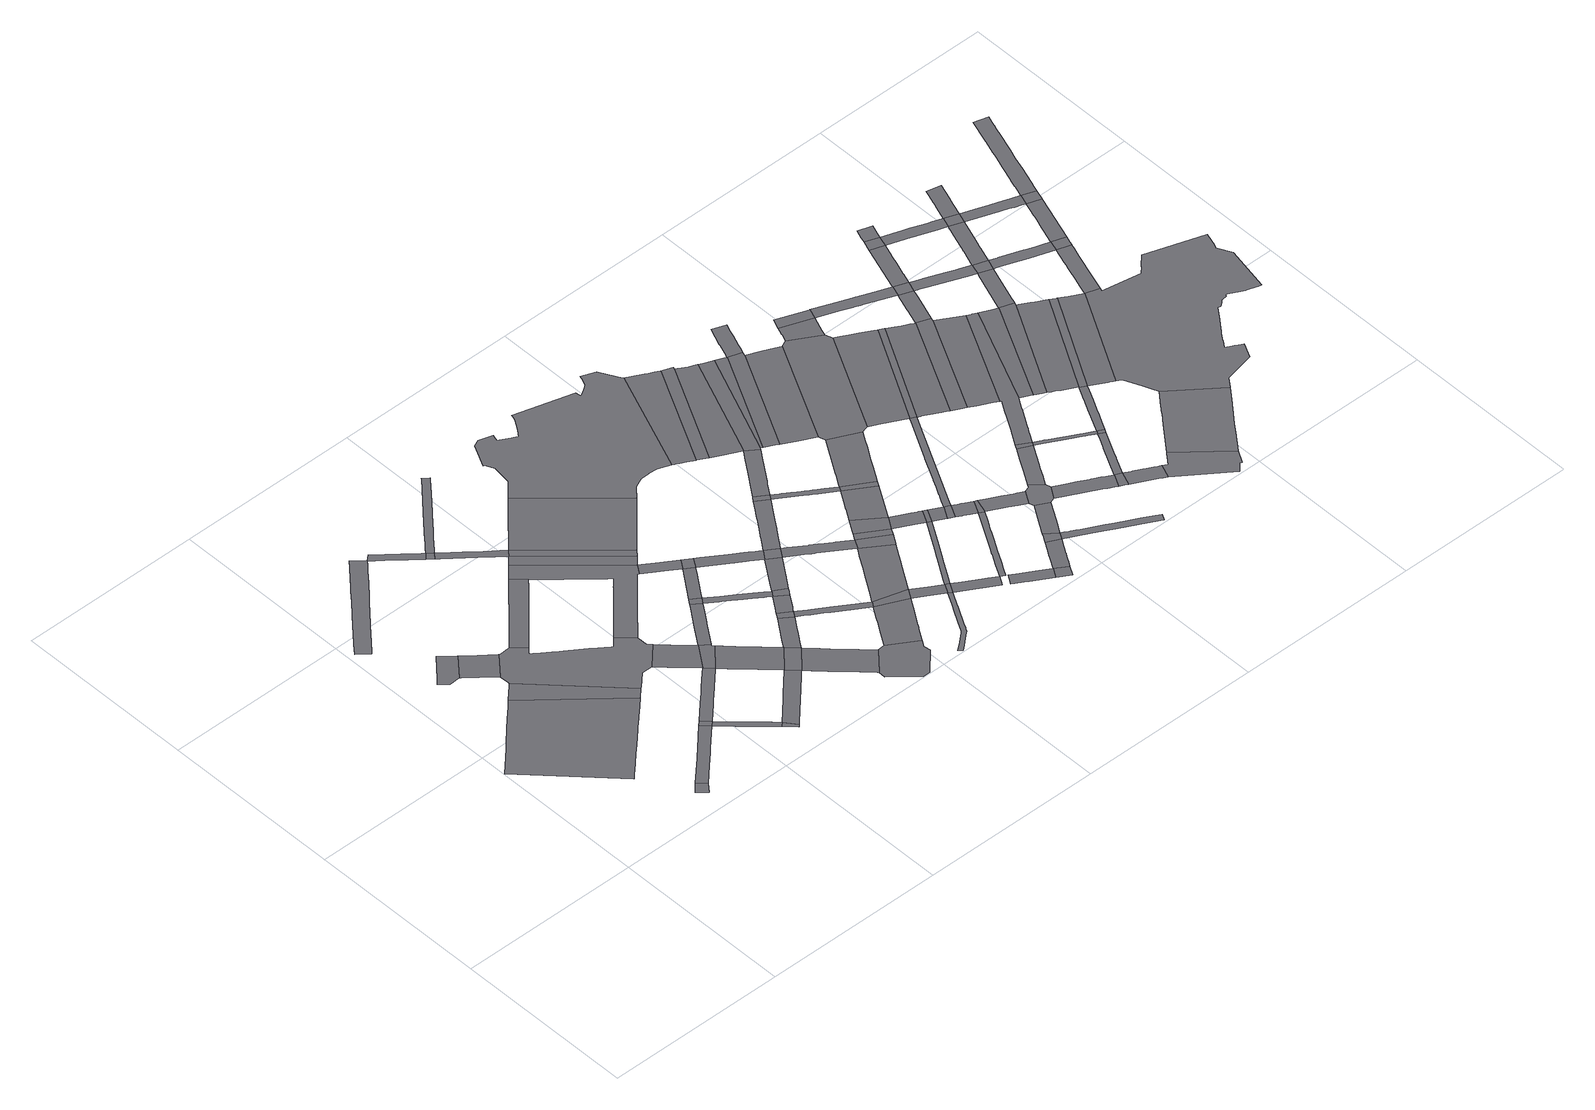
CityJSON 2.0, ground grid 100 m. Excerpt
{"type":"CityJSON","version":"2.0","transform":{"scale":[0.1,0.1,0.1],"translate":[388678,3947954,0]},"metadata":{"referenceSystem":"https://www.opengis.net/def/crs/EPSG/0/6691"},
"CityObjects":{
"road1":{"type":"Road","attributes":{"RoadStructureAttribute.sectionType":"1"},"geometry":[{"type":"MultiSurface","lod":"1","boundaries":[[[0,1,2,3,4,5,6,7,8,9,10,11,12,13,14,15,16,17,18,19,20]]]}]},
"road2":{"type":"Road","geometry":[{"type":"MultiSurface","lod":"1","boundaries":[[[21,22,23,24,25,26]]]}]},
"road3":{"type":"Road","geometry":[{"type":"MultiSurface","lod":"1","boundaries":[[[27,28,29,30,31,32,33]]]}]},
"road4":{"type":"Road","geometry":[{"type":"MultiSurface","lod":"1","boundaries":[[[34,35,36,33,32,37,38,39,40]]]}]},
"road5":{"type":"Road","attributes":{"RoadStructureAttribute.sectionType":"1"},"geometry":[{"type":"MultiSurface","lod":"1","boundaries":[[[41,42,43,44,45,21,26,46,47,48,49,50]]]}]},
"road6":{"type":"Road","attributes":{"RoadStructureAttribute.sectionType":"1"},"geometry":[{"type":"MultiSurface","lod":"1","boundaries":[[[51,52,53,54,55,56,57,58,59,60,61,62,63,64,65,66,67,68,69,70,71,72,73,74,75,76,77,78]]]}]},
"road7":{"type":"Road","attributes":{"RoadStructureAttribute.sectionType":"1"},"geometry":[{"type":"MultiSurface","lod":"1","boundaries":[[[79,80,0,20,81]]]}]},
"road8":{"type":"Road","geometry":[{"type":"MultiSurface","lod":"1","boundaries":[[[82,83,84,41,50,85]]]}]},
"road9":{"type":"Road","geometry":[{"type":"MultiSurface","lod":"1","boundaries":[[[86,40,39,87,88,79,81,89,90,91,92,93,94,95,96,97,98,99,100,101,102,103,104,105,106,107,108,109,110,111,112,113,114,115,116,117]]]}]},
"road10":{"type":"Road","geometry":[{"type":"MultiSurface","lod":"1","boundaries":[[[118,119,120,121,122,123,85,50,124,125,126,127,128,129]]]}]},
"road11":{"type":"Road","attributes":{"RoadStructureAttribute.sectionType":"1"},"geometry":[{"type":"MultiSurface","lod":"1","boundaries":[[[130,131,132,133,134,135,82,85,136,137,138,139,140,141,142]]]}]},
"road12":{"type":"Road","geometry":[{"type":"MultiSurface","lod":"1","boundaries":[[[128,143,144,129]]]}]},
"road13":{"type":"Road","attributes":{"RoadStructureAttribute.sectionType":"1"},"geometry":[{"type":"MultiSurface","lod":"1","boundaries":[[[145,146,147,148,149,117,116,150,151,152,153,154,155,156,157,158,159]]]}]},
"road14":{"type":"Road","attributes":{"RoadStructureAttribute.sectionType":"1"},"geometry":[{"type":"MultiSurface","lod":"1","boundaries":[[[160,161,162,163,164,165,166,167,168,169,170,171,172,173,174,175,176,177,78]]]}]},
"road15":{"type":"Road","attributes":{"RoadStructureAttribute.sectionType":"1"},"geometry":[{"type":"MultiSurface","lod":"1","boundaries":[[[178,92,91,179,130,180]]]}]},
"road16":{"type":"Road","geometry":[{"type":"MultiSurface","lod":"1","boundaries":[[[167,166,181,182]]]}]},
"road17":{"type":"Road","attributes":{"RoadStructureAttribute.sectionType":"1"},"geometry":[{"type":"MultiSurface","lod":"1","boundaries":[[[183,184,185,186,187,188,189,190,191,129,144,192,193,194,195,196,197,198,199,200]]]}]},
"road18":{"type":"Road","geometry":[{"type":"MultiSurface","lod":"1","boundaries":[[[180,130,142,201,202,203]]]}]},
"road19":{"type":"Road","geometry":[{"type":"MultiSurface","lod":"1","boundaries":[[[204,205,206,207,208,209,210,211,182,181,212,213,214,215,216,217,218,219,220]]]}]},
"road20":{"type":"Road","attributes":{"RoadStructureAttribute.sectionType":"1"},"geometry":[{"type":"MultiSurface","lod":"1","boundaries":[[[221,222,223,224,225,226,227,228,229,201,142,230,231,232,233,234,235,183,236]]]}]},
"road21":{"type":"Road","attributes":{"RoadStructureAttribute.sectionType":"1"},"geometry":[{"type":"MultiSurface","lod":"1","boundaries":[[[237,238,239,145,159,240,241,242,243,244,245,246,247,248,249,250,251,252,253,254,255,256,257,258,259,260,261,262,263,264,96,95,265,266,267,268,269,270,271,272,273]]]}]},
"road22":{"type":"Road","attributes":{"RoadStructureAttribute.sectionType":"1"},"geometry":[{"type":"MultiSurface","lod":"1","boundaries":[[[274,275,276,277,278,279,280,281,282,283,284,285,286,287,167,182,288,289,290,291,292,293,294,295,296,297,298,299]]]}]},
"road23":{"type":"Road","attributes":{"RoadStructureAttribute.sectionType":"1"},"geometry":[{"type":"MultiSurface","lod":"1","boundaries":[[[300,301,302,303,180,203,304,305,306,307,308,309]]]}]},
"road24":{"type":"Road","geometry":[{"type":"MultiSurface","lod":"1","boundaries":[[[236,183,200,310]]]}]},
"road25":{"type":"Road","attributes":{"RoadStructureAttribute.sectionType":"1"},"geometry":[{"type":"MultiSurface","lod":"1","boundaries":[[[219,311,237,273,312,313]]]}]},
"road26":{"type":"Road","geometry":[{"type":"MultiSurface","lod":"1","boundaries":[[[220,219,313,314,315]]]}]},
"road27":{"type":"Road","attributes":{"RoadStructureAttribute.sectionType":"1"},"geometry":[{"type":"MultiSurface","lod":"1","boundaries":[[[316,317,318,319,320,321,322,323,324,325,326,310,200,327,328,329,330,331,332,333,334,335,336,337,338,339]]]}]},
"road28":{"type":"Road","geometry":[{"type":"MultiSurface","lod":"1","boundaries":[[[340,300,309,341]]]}]},
"road29":{"type":"Road","attributes":{"RoadStructureAttribute.sectionType":"1"},"geometry":[{"type":"MultiSurface","lod":"1","boundaries":[[[342,343,344,236,310,345,346,347,348,349]]]}]},
"road30":{"type":"Road","attributes":{"RoadStructureAttribute.sectionType":"1"},"geometry":[{"type":"MultiSurface","lod":"1","boundaries":[[[350,351,352,353,354,340,341,355,356,357,358]]]}]},
"road31":{"type":"Road","geometry":[{"type":"MultiSurface","lod":"1","boundaries":[[[359,273,272,360,361,362,350,363]]]}]},
"road32":{"type":"Road","attributes":{"RoadStructureAttribute.sectionType":"1"},"geometry":[{"type":"MultiSurface","lod":"1","boundaries":[[[364,365,366,367,368,369,370,341,309,371,372,373,374,375,376,377,378,379,380,381]]]}]},
"road33":{"type":"Road","geometry":[{"type":"MultiSurface","lod":"1","boundaries":[[[382,342,349,383]]]}]},
"road34":{"type":"Road","geometry":[{"type":"MultiSurface","lod":"1","boundaries":[[[384,339,338,385,386,387,388,389,390]]]}]},
"road35":{"type":"Road","attributes":{"RoadStructureAttribute.sectionType":"1"},"geometry":[{"type":"MultiSurface","lod":"1","boundaries":[[[391,392,393,394,395,396,397,398,399,400,315,314,401,402,403,404,405,406]]]}]},
"road36":{"type":"Road","attributes":{"RoadStructureAttribute.sectionType":"1"},"geometry":[{"type":"MultiSurface","lod":"1","boundaries":[[[380,407,408,382,383,409,410,411]]]}]},
"road37":{"type":"Road","geometry":[{"type":"MultiSurface","lod":"1","boundaries":[[[363,350,358,412]]]}]},
"road38":{"type":"Road","geometry":[{"type":"MultiSurface","lod":"1","boundaries":[[[381,380,411,413,414]]]}]},
"road39":{"type":"Road","attributes":{"RoadStructureAttribute.sectionType":"1"},"geometry":[{"type":"MultiSurface","lod":"1","boundaries":[[[415,416,417,418,419,420,383,349,421,422,423,424,425,426,427,428,429,430,431,432,433]]]}]},
"road40":{"type":"Road","attributes":{"RoadStructureAttribute.sectionType":"1"},"geometry":[{"type":"MultiSurface","lod":"1","boundaries":[[[434,435,436,437,438,439,412,358,440,441,442,443,444,445,446,447,448,449,450]]]}]},
"road41":{"type":"Road","attributes":{"RoadStructureAttribute.sectionType":"1"},"geometry":[{"type":"MultiSurface","lod":"1","boundaries":[[[449,451,452,381,414,453,454,455,456]]]}]},
"road42":{"type":"Road","attributes":{"RoadStructureAttribute.sectionType":"1"},"geometry":[{"type":"MultiSurface","lod":"1","boundaries":[[[432,457,458,459,460,384,390,461,462,463,464,465,466,467]]]}]},
"road43":{"type":"Road","geometry":[{"type":"MultiSurface","lod":"1","boundaries":[[[450,449,456,468]]]}]},
"road44":{"type":"Road","geometry":[{"type":"MultiSurface","lod":"1","boundaries":[[[433,432,467,469]]]}]},
"road45":{"type":"Road","attributes":{"RoadStructureAttribute.sectionType":"1"},"geometry":[{"type":"MultiSurface","lod":"1","boundaries":[[[470,471,472,473,474,475,476,477,478,479,480,481,482,483,484,485,486,487,488,489,490,491,492]]]}]},
"road46":{"type":"Road","attributes":{"RoadStructureAttribute.sectionType":"1"},"geometry":[{"type":"MultiSurface","lod":"1","boundaries":[[[493,494,495,496,497,498,499,500,501,502,503,504,505,506,507,508,509,510,511,512,468,456]]]}]},
"road47":{"type":"Road","attributes":{"RoadStructureAttribute.sectionType":"1"},"geometry":[{"type":"MultiSurface","lod":"1","boundaries":[[[513,514,515,516,469,467,517,470,518]]]}]},
"road48":{"type":"Road","geometry":[{"type":"MultiSurface","lod":"1","boundaries":[[[519,520,521,522,523,524,525,526,527,528,529,530,531,532,533,534,535,536,537,538,539,540,541,542,543,544,545,546,391,406,547,548,549,550,551,552,553,554,555,556,557,558,559,560,561,562,563,564,565,566,567,568,569]]]}]},
"road49":{"type":"Road","attributes":{"RoadStructureAttribute.sectionType":"1"},"geometry":[{"type":"MultiSurface","lod":"1","boundaries":[[[570,571,572,573,574,575,576,577,578,579,580,450,468,581,582,583,584,585,586,587]]]}]},
"road50":{"type":"Road","attributes":{"RoadStructureAttribute.sectionType":"1"},"geometry":[{"type":"MultiSurface","lod":"1","boundaries":[[[500,588,589,590,591,592,593,594,595,433,469,596,597,598,599]]]}]},
"road51":{"type":"Road","geometry":[{"type":"MultiSurface","lod":"1","boundaries":[[[518,470,492,600]]]}]},
"road52":{"type":"Road","geometry":[{"type":"MultiSurface","lod":"1","boundaries":[[[601,570,587,602]]]}]},
"road53":{"type":"Road","attributes":{"RoadStructureAttribute.sectionType":"1"},"geometry":[{"type":"MultiSurface","lod":"1","boundaries":[[[603,604,605,606,607,608,609,610,600,492]]]}]},
"road54":{"type":"Road","geometry":[{"type":"MultiSurface","lod":"1","boundaries":[[[501,500,599,611,612]]]}]},
"road55":{"type":"Road","attributes":{"RoadStructureAttribute.sectionType":"1"},"geometry":[{"type":"MultiSurface","lod":"1","boundaries":[[[613,501,612,614]]]}]},
"road56":{"type":"Road","attributes":{"RoadStructureAttribute.sectionType":"1"},"geometry":[{"type":"MultiSurface","lod":"1","boundaries":[[[615,616,617,618,619,620,518,600,621,622,623,624,625,626,627,628]]]}]},
"road57":{"type":"Road","geometry":[{"type":"MultiSurface","lod":"1","boundaries":[[[629,630,631,632,633,613,614,634]]]}]},
"road58":{"type":"Road","attributes":{"RoadStructureAttribute.sectionType":"1"},"geometry":[{"type":"MultiSurface","lod":"1","boundaries":[[[635,636,637,638,639,640,641,642,643,644,645,646,602,587,647,648,649,650,651,652,653,654,655,656]]]}]},
"road59":{"type":"Road","attributes":{"RoadStructureAttribute.sectionType":"1"},"geometry":[{"type":"MultiSurface","lod":"1","boundaries":[[[657,658,659,660,661,662,601,602,663,664,665,666,667,668,669,670]]]}]},
"road60":{"type":"Road","geometry":[{"type":"MultiSurface","lod":"1","boundaries":[[[671,672,673,674,675,676,677,678,679,680]]]}]},
"road61":{"type":"Road","attributes":{"RoadStructureAttribute.sectionType":"1"},"geometry":[{"type":"MultiSurface","lod":"1","boundaries":[[[655,681,682,683,629,634,684,685]]]}]},
"road62":{"type":"Road","attributes":{"RoadStructureAttribute.sectionType":"1"},"geometry":[{"type":"MultiSurface","lod":"1","boundaries":[[[686,687,688,689,634,614,690,615,691]]]}]},
"road63":{"type":"Road","geometry":[{"type":"MultiSurface","lod":"1","boundaries":[[[692,693,694,695,555,554,696,697,698,699,700,701,702]]]}]},
"road64":{"type":"Road","attributes":{"RoadStructureAttribute.sectionType":"1"},"geometry":[{"type":"MultiSurface","lod":"1","boundaries":[[[703,704,705,706,707,708,709,710,607,711,712,713,714,715,716,717,718,719,720,721,722,723]]]}]},
"road65":{"type":"Road","geometry":[{"type":"MultiSurface","lod":"1","boundaries":[[[680,679,724,725]]]}]},
"road66":{"type":"Road","geometry":[{"type":"MultiSurface","lod":"1","boundaries":[[[691,615,628,726,727]]]}]},
"road67":{"type":"Road","geometry":[{"type":"MultiSurface","lod":"1","boundaries":[[[656,655,685,728]]]}]},
"road68":{"type":"Road","geometry":[{"type":"MultiSurface","lod":"1","boundaries":[[[702,701,729,730,731,732,733]]]}]},
"road69":{"type":"Road","attributes":{"RoadStructureAttribute.sectionType":"1"},"geometry":[{"type":"MultiSurface","lod":"1","boundaries":[[[727,726,734,735]]]}]},
"road70":{"type":"Road","geometry":[{"type":"MultiSurface","lod":"1","boundaries":[[[735,734,736,737,738]]]}]},
"road71":{"type":"Road","attributes":{"function":"3","RoadStructureAttribute.sectionType":"1"},"geometry":[{"type":"MultiSurface","lod":"1","boundaries":[[[739,740,732,731,741,742,657,743]]]}]},
"road72":{"type":"Road","attributes":{"RoadStructureAttribute.sectionType":"1"},"geometry":[{"type":"MultiSurface","lod":"1","boundaries":[[[744,745,746,747,748,680,725,749,750,751,752,753,754,755,756,757]]]}]},
"road73":{"type":"Road","attributes":{"RoadStructureAttribute.sectionType":"1"},"geometry":[{"type":"MultiSurface","lod":"1","boundaries":[[[758,759,760,761,738,737,762,763,764,703,765]]]}]},
"road74":{"type":"Road","attributes":{"RoadStructureAttribute.sectionType":"1"},"geometry":[{"type":"MultiSurface","lod":"1","boundaries":[[[766,767,768,769,656,728,770,771,772,773,774,775,776,777,778,779]]]}]},
"road75":{"type":"Road","attributes":{"function":"3","RoadStructureAttribute.sectionType":"1"},"geometry":[{"type":"MultiSurface","lod":"1","boundaries":[[[780,781,782,743,657,670,783,784,785]]]}]},
"road76":{"type":"Road","geometry":[{"type":"MultiSurface","lod":"1","boundaries":[[[765,703,723,786,787]]]}]},
"road77":{"type":"Road","geometry":[{"type":"MultiSurface","lod":"1","boundaries":[[[788,789,790,744,757,791]]]}]},
"road78":{"type":"Road","geometry":[{"type":"MultiSurface","lod":"1","boundaries":[[[792,785,784,793,794]]]}]},
"road79":{"type":"Road","geometry":[{"type":"MultiSurface","lod":"1","boundaries":[[[794,793,795,796,797,798,799,800]]]}]},
"road80":{"type":"Road","attributes":{"RoadStructureAttribute.sectionType":"1"},"geometry":[{"type":"MultiSurface","lod":"1","boundaries":[[[801,802,803,804,788,791,805,806,807]]]}]},
"road81":{"type":"Road","attributes":{"RoadStructureAttribute.sectionType":"1"},"geometry":[{"type":"MultiSurface","lod":"1","boundaries":[[[808,809,810,811,812,813,814,787,786,815,816,817,818,819,820]]]}]},
"road82":{"type":"Road","attributes":{"RoadStructureAttribute.sectionType":"1"},"geometry":[{"type":"MultiSurface","lod":"1","boundaries":[[[821,822,823,824,825,826,827,828,829,830,831,832,735,738,833,834,835,836,837,838,839]]]}]},
"road83":{"type":"Road","attributes":{"function":"3","RoadStructureAttribute.sectionType":"1"},"geometry":[{"type":"MultiSurface","lod":"1","boundaries":[[[840,841,842,843,798,797,844,845,846]]]}]},
"road84":{"type":"Road","attributes":{"RoadStructureAttribute.sectionType":"1"},"geometry":[{"type":"MultiSurface","lod":"1","boundaries":[[[847,848,849,850,851,852,853,854,855,856,857,858,859,860,791,757,861,862,863,864,865,866,867,868,869,870,871,872]]]}]},
"road85":{"type":"Road","geometry":[{"type":"MultiSurface","lod":"1","boundaries":[[[873,874,820,819,801,807,875,876,877]]]}]},
"road86":{"type":"Road","geometry":[{"type":"MultiSurface","lod":"1","boundaries":[[[878,846,845,766,779,879,880,881,882]]]}]},
"road87":{"type":"Road","attributes":{"RoadStructureAttribute.sectionType":"1"},"geometry":[{"type":"MultiSurface","lod":"1","boundaries":[[[883,884,885,886,873,877,887,888,889,890,891,892]]]}]},
"road88":{"type":"Road","attributes":{"RoadStructureAttribute.sectionType":"1"},"geometry":[{"type":"MultiSurface","lod":"1","boundaries":[[[893,894,895,896,897,898,899,900,876,875,901,902,903,904,905,906,907]]]}]},
"road89":{"type":"Road","attributes":{"RoadStructureAttribute.sectionType":"1"},"geometry":[{"type":"MultiSurface","lod":"1","boundaries":[[[908,909,910,911,912,794,800,913,914,915,916,917,918,919]]]}]},
"road90":{"type":"Road","geometry":[{"type":"MultiSurface","lod":"1","boundaries":[[[920,921,883,892,922]]]}]},
"road91":{"type":"Road","geometry":[{"type":"MultiSurface","lod":"1","boundaries":[[[907,906,923,924,925]]]}]},
"road92":{"type":"Road","attributes":{"function":"3","RoadStructureAttribute.sectionType":"1"},"geometry":[{"type":"MultiSurface","lod":"1","boundaries":[[[926,927,928,929,881,880,930,821,931]]]}]},
"road93":{"type":"Road","attributes":{"RoadStructureAttribute.sectionType":"1"},"geometry":[{"type":"MultiSurface","lod":"1","boundaries":[[[932,933,934,935,936,937,938,939,925,924,940,941,942,943,944]]]}]},
"road94":{"type":"Road","geometry":[{"type":"MultiSurface","lod":"1","boundaries":[[[945,931,821,839,946]]]}]},
"road95":{"type":"Road","attributes":{"RoadStructureAttribute.sectionType":"1"},"geometry":[{"type":"MultiSurface","lod":"1","boundaries":[[[947,948,949,950,951,952,953,954,955,956,957,958,959,960,961,962,963,922,892]]]}]},
"road96":{"type":"Road","attributes":{"RoadStructureAttribute.sectionType":"1"},"geometry":[{"type":"MultiSurface","lod":"1","boundaries":[[[964,965,966,878,882,967,968,969]]]}]},
"road97":{"type":"Road","attributes":{"RoadStructureAttribute.sectionType":"1"},"geometry":[{"type":"MultiSurface","lod":"1","boundaries":[[[954,970,971,972,907,925,973,974,975,976,977]]]}]},
"road98":{"type":"Road","attributes":{"function":"3","RoadStructureAttribute.sectionType":"1"},"geometry":[{"type":"MultiSurface","lod":"1","boundaries":[[[978,979,980,981,982,946,839,983,984,985,986,987,988,989,990,991]]]}]},
"road99":{"type":"Road","geometry":[{"type":"MultiSurface","lod":"1","boundaries":[[[992,964,969,993,994]]]}]},
"road100":{"type":"Road","geometry":[{"type":"MultiSurface","lod":"1","boundaries":[[[955,954,977,995]]]}]},
"road101":{"type":"Road","geometry":[{"type":"MultiSurface","lod":"1","boundaries":[[[996,991,990,997,998,999,1000]]]}]},
"road102":{"type":"Road","geometry":[{"type":"MultiSurface","lod":"1","boundaries":[[[1001,1002,1003,944,943,1004,1005,1006,1007,1008]]]}]},
"road103":{"type":"Road","attributes":{"function":"3","RoadStructureAttribute.sectionType":"1"},"geometry":[{"type":"MultiSurface","lod":"1","boundaries":[[[1009,1010,1011,1012,1013,1014,1015,1016,1017,1018,920,922,1019,1020,1021,1022,1023,1024,1025,1026,1027,1028]]]}]},
"road104":{"type":"Road","attributes":{"function":"3","RoadStructureAttribute.sectionType":"1"},"geometry":[{"type":"MultiSurface","lod":"1","boundaries":[[[1029,1030,999,998,1031,1032,1033,1012,1011]]]}]},
"road105":{"type":"Road","geometry":[{"type":"MultiSurface","lod":"1","boundaries":[[[1034,1035,1036,1037,1038,1039,1040,1041,1042,955,995,1043,1044,1045,1046,1047,1048,1049]]]}]},
"road106":{"type":"Road","attributes":{"RoadStructureAttribute.sectionType":"1"},"geometry":[{"type":"MultiSurface","lod":"1","boundaries":[[[1050,1051,1052,1053,1054,1055,1056,1057,1058,1059,1060,1061,1062,1063,1064,1065,1066,1067,1068,1069,993,969]]]}]},
"road107":{"type":"Road","geometry":[{"type":"MultiSurface","lod":"1","boundaries":[[[1070,1028,1027,1071,1072,1073,1074]]]}]},
"road108":{"type":"Road","attributes":{"RoadStructureAttribute.sectionType":"1"},"geometry":[{"type":"MultiSurface","lod":"1","boundaries":[[[1061,1075,1076,1077,1078,1079,996,1000,1080,1081,1082,1083]]]}]},
"road109":{"type":"Road","geometry":[{"type":"MultiSurface","lod":"1","boundaries":[[[1074,1073,1084,1085,1086,1087,1088]]]}]},
"road110":{"type":"Road","attributes":{"function":"3","RoadStructureAttribute.sectionType":"1"},"geometry":[{"type":"MultiSurface","lod":"1","boundaries":[[[1089,1090,1091,1092,1093,1094,1095,1096,1097,1098,1001,1008,1099,1100,1101,1102,1103,1104]]]}]},
"road111":{"type":"Road","geometry":[{"type":"MultiSurface","lod":"1","boundaries":[[[1062,1061,1083,1105]]]}]},
"road112":{"type":"Road","attributes":{"function":"3","RoadStructureAttribute.sectionType":"1"},"geometry":[{"type":"MultiSurface","lod":"1","boundaries":[[[1106,1107,1108,1109,1110,1087,1086,1111,1112,1113,1114,1115,1116,1117,1118,1119]]]}]},
"road113":{"type":"Road","geometry":[{"type":"MultiSurface","lod":"1","boundaries":[[[1120,1119,1118,1034,1049,1121]]]}]},
"road114":{"type":"Road","attributes":{"RoadStructureAttribute.sectionType":"1"},"geometry":[{"type":"MultiSurface","lod":"1","boundaries":[[[1122,1123,1062,1105,1124,1125,1126,1127,1128,1129,1130,1131]]]}]},
"road115":{"type":"Road","geometry":[{"type":"MultiSurface","lod":"1","boundaries":[[[1132,1133,1134,1135,1136,1137,1121,1049]]]}]},
"road116":{"type":"Road","attributes":{"RoadStructureAttribute.sectionType":"1"},"geometry":[{"type":"MultiSurface","lod":"1","boundaries":[[[1138,1139,1140,1141,1142,1143,1144,1145,1146,1147,1148,1149,1150,1105,1083,1151,1152,1153,1154,1155,1156,1157,1158,1159]]]}]},
"road117":{"type":"Road","geometry":[{"type":"MultiSurface","lod":"1","boundaries":[[[1160,1122,1131,1161]]]}]},
"road118":{"type":"Road","attributes":{"RoadStructureAttribute.sectionType":"1"},"geometry":[{"type":"MultiSurface","lod":"1","boundaries":[[[1158,1162,1163,1164,1074,1088,1165,1166,1167,1168,1169]]]}]},
"road119":{"type":"Road","attributes":{"RoadStructureAttribute.sectionType":"1"},"geometry":[{"type":"MultiSurface","lod":"1","boundaries":[[[1170,1171,1160,1161,1172,1173]]]}]},
"road120":{"type":"Road","geometry":[{"type":"MultiSurface","lod":"1","boundaries":[[[1159,1158,1169,1174]]]}]},
"road121":{"type":"Road","attributes":{"RoadStructureAttribute.sectionType":"1"},"geometry":[{"type":"MultiSurface","lod":"1","boundaries":[[[1175,1176,1177,1178,1179,1180,1181,1161,1131,1182,1183,1184,1185,1186,1187,1188]]]}]},
"road122":{"type":"Road","attributes":{"RoadStructureAttribute.sectionType":"1"},"geometry":[{"type":"MultiSurface","lod":"1","boundaries":[[[1187,1189,1190,1191,1192,1193,1194,1195,1196,1197,1198,1159,1174,1199,1200,1201,1202,1203]]]}]},
"road123":{"type":"Road","geometry":[{"type":"MultiSurface","lod":"1","boundaries":[[[1204,1205,1206,1207,1208,1209,1210,1211,1136,1135,1212,1213,1214,1215,1216,1217,1218,1219,1089,1104,1220,1221,1222,1223,1224,1225,1226,1227,1228,1229,1230,1231,1232,1233,1234,1235,1236,1237,1238,1239,1240,1241,1242,1243,1244,1245,1246,1247,1248,1249,1250,1251,1252,1253,1254,1255,1256,1257,1258,1259,1260,1261]]]}]},
"road124":{"type":"Road","attributes":{"RoadStructureAttribute.sectionType":"1"},"geometry":[{"type":"MultiSurface","lod":"1","boundaries":[[[1262,1263,1264,1265,1266,1267,1174,1169,1268,1269,1270,1271,1272,1273,1274]]]}]},
"road125":{"type":"Road","geometry":[{"type":"MultiSurface","lod":"1","boundaries":[[[1188,1187,1203,1275]]]}]},
"road126":{"type":"Road","attributes":{"RoadStructureAttribute.sectionType":"1"},"geometry":[{"type":"MultiSurface","lod":"1","boundaries":[[[1273,1276,1277,1278,1279,1280,1281,1282,1136,1211,1283,1284,1285,1286,1287,1288,1289,1290,1291]]]}]},
"road127":{"type":"Road","attributes":{"RoadStructureAttribute.sectionType":"1"},"geometry":[{"type":"MultiSurface","lod":"1","boundaries":[[[1292,1293,1294,1295,1296,1297,1188,1275,1298,1299,1300]]]}]},
"road128":{"type":"Road","geometry":[{"type":"MultiSurface","lod":"1","boundaries":[[[1274,1273,1291,1301,1302,1303]]]}]},
"road129":{"type":"Road","attributes":{"RoadStructureAttribute.sectionType":"1"},"geometry":[{"type":"MultiSurface","lod":"1","boundaries":[[[1304,1305,1306,1307,1308,1309,1310,1275,1203,1311,1312,1313,1314,1315,1316,1317]]]}]},
"road130":{"type":"Road","attributes":{"RoadStructureAttribute.sectionType":"1"},"geometry":[{"type":"MultiSurface","lod":"1","boundaries":[[[1316,1318,1319,1320,1321,1322,1323,1274,1303,1324,1325,1326]]]}]},
"road131":{"type":"Road","geometry":[{"type":"MultiSurface","lod":"1","boundaries":[[[1317,1316,1326,1327]]]}]},
"road132":{"type":"Road","attributes":{"RoadStructureAttribute.sectionType":"1"},"geometry":[{"type":"MultiSurface","lod":"1","boundaries":[[[1328,1329,1330,1331,1332,1333,1334,1335,1336,1337,1338,1339,1340,1341,1342,1317,1327,1343,1344,1345,1346,1347,1348,1349,1350,1351,1352]]]}]}
},
"vertices":[
[352,1200,0],[318,1165,0],[300,1147,0],[221,1068,0],[149,994,0],[127,973,0],[81,927,0],[48,893,0],[5,850,0],[423,418,0],[442,436,0],[495,488,0],[543,534,0],[586,576,0],[659,647,0],[702,688,0],[706,692,0],[722,707,0],[745,730,0],[771,755,0],[813,796,0],
[612,202,0],[570,159,0],[593,137,0],[613,117,0],[617,113,0],[655,160,0],
[325,1630,0],[307,1645,0],[210,1531,0],[184,1504,0],[227,1463,0],[287,1466,0],[384,1580,0],
[456,1519,0],[455,1519,0],[398,1568,0],[294,1460,0],[358,1405,0],[432,1342,0],[529,1456,0],
[888,475,0],[779,367,0],[741,329,0],[732,320,0],[702,291,0],[740,244,0],[801,305,0],[817,320,0],[821,325,0],[930,432,0],
[448,2389,0],[416,2352,0],[404,2337,0],[384,2314,0],[382,2312,0],[380,2310,0],[357,2283,0],[349,2274,0],[323,2244,0],[286,2200,0],[272,2184,0],[268,2179,0],[161,2055,0],[134,2023,0],[83,1964,0],[39,1912,0],[100,1860,0],[160,1929,0],[181,1954,0],[281,2069,0],[326,2121,0],[330,2126,0],[348,2146,0],[412,2219,0],[464,2280,0],[484,2303,0],[489,2308,0],[509,2332,0],
[434,1282,0],[422,1270,0],[860,841,0],
[909,496,0],[908,494,0],[905,492,0],[951,453,0],
[535,1451,0],[433,1309,0],[434,1288,0],[863,844,0],[934,913,0],[994,912,0],[1100,1019,0],[1080,1039,0],[1080,1040,0],[1078,1099,0],[997,1174,0],[972,1146,0],[959,1132,0],[950,1138,0],[924,1157,0],[898,1175,0],[864,1200,0],[851,1209,0],[846,1213,0],[768,1269,0],[752,1280,0],[724,1300,0],[682,1331,0],[653,1352,0],[643,1358,0],[640,1361,0],[635,1364,0],[639,1367,0],[643,1372,0],[653,1383,0],[662,1393,0],[595,1454,0],
[1151,262,0],[1142,271,0],[1104,307,0],[1044,364,0],[1041,367,0],[1036,372,0],[1009,356,0],[1041,326,0],[1085,283,0],[1132,239,0],[1165,207,0],[1186,228,0],
[1162,746,0],[1107,692,0],[1069,654,0],[1049,634,0],[1044,629,0],[990,576,0],[1032,533,0],[1043,544,0],[1084,584,0],[1103,603,0],[1120,620,0],[1150,649,0],[1204,703,0],
[1222,151,0],[1235,163,0],
[907,1794,0],[831,1711,0],[756,1629,0],[752,1625,0],[603,1463,0],[671,1403,0],[706,1441,0],[771,1511,0],[812,1556,0],[856,1603,0],[861,1609,0],[874,1624,0],[913,1666,0],[939,1694,0],[974,1732,0],
[512,2328,0],[536,2308,0],[570,2279,0],[653,2208,0],[698,2170,0],[701,2167,0],[716,2155,0],[742,2185,0],[729,2196,0],[697,2223,0],[686,2233,0],[668,2248,0],[661,2254,0],[656,2258,0],[635,2276,0],[599,2307,0],[540,2358,0],[539,2358,0],
[1158,961,0],[1047,860,0],[1250,870,0],
[747,2128,0],[773,2158,0],
[1431,477,0],[1427,474,0],[1320,364,0],[1274,317,0],[1260,303,0],[1243,286,0],[1229,272,0],[1227,269,0],[1194,236,0],[1243,172,0],[1295,225,0],[1354,285,0],[1356,287,0],[1392,324,0],[1420,352,0],[1441,374,0],[1482,415,0],[1488,421,0],
[1304,816,0],[1293,827,0],[1299,835,0],
[1009,1962,0],[985,1982,0],[979,1986,0],[949,2012,0],[881,2068,0],[876,2073,0],[874,2074,0],[792,2142,0],[760,2117,0],[762,2115,0],[767,2111,0],[945,1963,0],[954,1956,0],[960,1951,0],[963,1948,0],[1012,1908,0],[1037,1938,0],
[1490,630,0],[1486,634,0],[1483,637,0],[1463,657,0],[1458,663,0],[1445,675,0],[1371,749,0],[1339,780,0],[1330,790,0],[1243,665,0],[1244,663,0],[1290,618,0],[1345,563,0],[1352,556,0],[1354,554,0],[1531,590,0],
[970,1862,0],[959,1850,0],[925,1813,0],[977,1729,0],[979,1727,0],[983,1723,0],[986,1720,0],[992,1715,0],[1009,1699,0],[1028,1682,0],[1056,1656,0],[1094,1621,0],[1097,1619,0],[1155,1566,0],[1180,1543,0],[1229,1498,0],[1231,1496,0],[1234,1493,0],[1245,1484,0],[1268,1468,0],[1240,1437,0],[1234,1431,0],[1228,1425,0],[1224,1420,0],[1209,1404,0],[1124,1312,0],[1090,1275,0],[1051,1232,0],[1124,1149,0],[1171,1201,0],[1205,1237,0],[1280,1319,0],[1325,1368,0],[1349,1393,0],[1368,1415,0],[1376,1409,0],[1409,1459,0],
[1070,2566,0],[1067,2562,0],[974,2455,0],[874,2339,0],[874,2338,0],[844,2304,0],[829,2286,0],[827,2284,0],[809,2263,0],[780,2229,0],[777,2226,0],[772,2220,0],[769,2217,0],[763,2210,0],[794,2183,0],[807,2198,0],[808,2199,0],[849,2247,0],[860,2259,0],[866,2266,0],[874,2275,0],[898,2304,0],[996,2417,0],[1066,2499,0],[1093,2530,0],[1101,2539,0],
[1409,1098,0],[1393,1075,0],[1332,988,0],[1312,959,0],[1370,937,0],[1382,954,0],[1385,958,0],[1423,1012,0],[1449,1050,0],[1458,1063,0],
[1588,532,0],
[979,1872,0],[1426,1477,0],[1451,1504,0],
[1478,1534,0],[1039,1937,0],
[1829,293,0],[1779,343,0],[1741,380,0],[1682,439,0],[1678,443,0],[1674,446,0],[1650,471,0],[1649,472,0],[1632,489,0],[1629,492,0],[1622,499,0],[1488,420,0],[1521,387,0],[1524,384,0],[1529,379,0],[1545,364,0],[1576,332,0],[1594,315,0],[1595,314,0],[1614,295,0],[1681,228,0],[1739,171,0],[1743,166,0],[1843,279,0],
[1429,1126,0],[1478,1092,0],
[1643,752,0],[1563,636,0],[1537,598,0],[1603,553,0],[1642,610,0],[1646,615,0],[1659,635,0],[1709,707,0],
[1548,1296,0],[1533,1275,0],[1529,1270,0],[1450,1157,0],[1447,1153,0],[1497,1118,0],[1578,1235,0],[1594,1257,0],[1598,1263,0],
[1499,1399,0],[1427,1376,0],[1474,1345,0],[1547,1297,0],[1580,1346,0],
[1747,905,0],[1725,921,0],[1720,924,0],[1676,954,0],[1617,996,0],[1615,997,0],[1549,1043,0],[1521,1019,0],[1543,1004,0],[1548,1001,0],[1589,972,0],[1593,970,0],[1614,955,0],[1649,930,0],[1695,899,0],[1705,892,0],[1728,876,0],[1748,905,0],
[1663,781,0],[1729,736,0],
[1883,283,0],[1743,126,0],[1876,5,0],[1916,5,0],[2019,114,0],[2014,154,0],[2035,187,0],
[1274,2193,0],[1263,2180,0],[1246,2162,0],[1195,2107,0],[1161,2070,0],[1150,2058,0],[1103,2007,0],[1061,1962,0],[1061,1961,0],[1060,1960,0],[1493,1550,0],[1512,1571,0],[1556,1619,0],[1570,1634,0],[1590,1655,0],[1713,1790,0],
[1674,797,0],[1672,795,0],[1738,749,0],[1746,760,0],[1794,830,0],
[1630,1313,0],
[1814,859,0],[1818,866,0],
[2041,536,0],[1976,577,0],[1891,632,0],[1799,691,0],[1788,698,0],[1745,725,0],[1710,706,0],[1745,684,0],[1769,669,0],[1774,665,0],[1825,633,0],[1853,615,0],[1853,614,0],[1931,564,0],[1933,563,0],[1947,554,0],[2022,506,0],[2023,506,0],[2041,535,0],
[1861,1161,0],[1849,1169,0],[1831,1180,0],[1784,1211,0],[1751,1233,0],[1658,1295,0],[1616,1251,0],[1717,1185,0],[1750,1163,0],[1751,1162,0],[1795,1133,0],[1797,1132,0],[1823,1115,0],[1824,1114,0],[1829,1111,0],[1871,1083,0],[1905,1132,0],
[1860,1068,0],[1781,953,0],[1869,940,0],[1878,952,0],[1926,1022,0],[1938,1039,0],
[1983,443,0],[1962,409,0],[1940,374,0],[1888,292,0],[2039,193,0],[2065,235,0],[2070,243,0],[2089,273,0],[2092,278,0],[2154,377,0],[2188,430,0],
[1972,1088,0],
[2220,481,0],
[2339,339,0],[2299,267,0],[2283,238,0],[2244,168,0],[2211,109,0],[2210,108,0],[2206,104,0],[2202,101,0],[2141,49,0],[2111,24,0],[2129,7,0],[2156,31,0],[2208,75,0],[2229,92,0],[2237,106,0],[2240,111,0],[2256,140,0],[2304,227,0],[2313,243,0],[2316,248,0],[2336,285,0],[2340,291,0],[2359,326,0],
[2012,991,0],[2039,973,0],[2050,965,0],[2055,962,0],[2067,954,0],[2074,950,0],[2232,845,0],[2235,843,0],[2266,894,0],[2265,895,0],[2189,944,0],[2183,948,0],[2148,972,0],[2126,986,0],[2125,987,0],[2122,989,0],[2085,1013,0],[2083,1014,0],[2000,1069,0],[1973,1087,0],
[2341,407,0],[2330,414,0],[2316,423,0],[2286,441,0],[2267,382,0],[2368,391,0],
[1664,2590,0],[1662,2581,0],[1659,2570,0],[1654,2554,0],[1643,2538,0],[1638,2530,0],[1617,2498,0],[1612,2491,0],[1609,2487,0],[1601,2476,0],[1593,2464,0],[1571,2476,0],[1563,2480,0],[1500,2516,0],[1510,2551,0],[1435,2572,0],[1398,2557,0],[1336,2432,0],[1349,2425,0],[1350,2421,0],[1366,2382,0],[1365,2378,0],[1362,2357,0],[1357,2321,0],[1352,2281,0],[1351,2277,0],[1306,2227,0],[1275,2194,0],[1758,1839,0],[1769,1850,0],[1805,1864,0],[1816,1868,0],[1865,1870,0],[1866,1870,0],[1916,1866,0],[1983,1839,0],[2216,2419,0],[2213,2425,0],[2151,2534,0],[2076,2564,0],[2073,2555,0],[2071,2551,0],[2067,2539,0],[2058,2518,0],[2054,2508,0],[2034,2494,0],[2026,2489,0],[2026,2488,0],[1990,2465,0],[1988,2478,0],[1985,2499,0],
[2096,1404,0],[2081,1382,0],[2052,1342,0],[2039,1323,0],[2026,1303,0],[2017,1291,0],[1998,1264,0],[1954,1202,0],[1950,1195,0],[1946,1190,0],[1938,1178,0],[1985,1106,0],[2004,1133,0],[2044,1190,0],[2048,1195,0],[2082,1245,0],[2093,1260,0],[2162,1358,0],
[2210,803,0],[2208,801,0],[2169,737,0],[2126,669,0],[2101,629,0],[2094,619,0],[2067,577,0],[2043,538,0],[2312,627,0],[2321,641,0],[2345,679,0],[2384,742,0],
[2389,379,0],
[2114,1429,0],[2179,1383,0],
[2376,317,0],[2427,286,0],[2521,229,0],[2560,206,0],[2591,257,0],[2546,284,0],[2494,316,0],[2425,357,0],
[2388,748,0],[2420,800,0],
[2288,929,0],[2439,832,0],
[2589,752,0],[2511,625,0],[2487,585,0],[2478,570,0],[2436,502,0],[2384,417,0],[2404,404,0],[2457,490,0],[2462,499,0],[2489,543,0],[2539,624,0],[2557,654,0],[2563,663,0],[2610,740,0],
[2335,1007,0],[2334,1006,0],[2327,994,0],[2322,986,0],[2298,947,0],[2481,900,0],
[2396,1242,0],[2356,1268,0],[2352,1271,0],[2350,1272,0],[2339,1279,0],[2323,1289,0],[2317,1293,0],[2305,1301,0],[2268,1325,0],[2264,1328,0],[2227,1352,0],[2219,1357,0],[2176,1349,0],[2307,1264,0],[2311,1261,0],[2315,1259,0],[2340,1243,0],[2345,1240,0],[2351,1235,0],[2380,1217,0],[2439,1178,0],[2455,1204,0],
[2291,1682,0],[2267,1648,0],[2220,1581,0],[2211,1568,0],[2183,1528,0],[2162,1497,0],[2214,1433,0],[2221,1443,0],[2232,1458,0],[2277,1522,0],[2333,1602,0],[2349,1625,0],[2352,1629,0],[2356,1636,0],
[2739,168,0],[2660,216,0],[2626,236,0],[2595,185,0],[2611,175,0],[2665,143,0],[2670,140,0],[2738,99,0],[2778,75,0],[2809,126,0],
[2403,1119,0],[2376,1075,0],[2375,1072,0],[2508,945,0],[2593,1084,0],
[2611,831,0],[2608,833,0],[2580,848,0],[2569,853,0],[2539,779,0],[2626,823,0],
[2349,2350,0],[2331,2359,0],[2312,2369,0],[2307,2372,0],[1997,1834,0],[2002,1832,0],[2014,1825,0],[2019,1823,0],[2047,1808,0],[2089,1786,0],[2375,2336,0],
[2809,637,0],[2800,621,0],[2743,521,0],[2686,423,0],[2668,392,0],[2668,391,0],[2628,323,0],[2606,283,0],[2617,242,0],[2640,283,0],[2655,308,0],[2694,377,0],[2697,382,0],[2742,460,0],[2767,504,0],[2769,508,0],[2785,535,0],[2788,540,0],[2805,569,0],[2810,578,0],[2834,621,0],
[2846,33,0],[2877,85,0],
[2611,741,0],[2648,812,0],
[2608,1110,0],
[2090,1786,0],[2130,1765,0],[2144,1758,0],[2428,2304,0],[2432,2314,0],
[2676,707,0],[2718,775,0],
[2681,704,0],[2711,689,0],[2748,759,0],
[2511,2259,0],[2489,2269,0],[2209,1724,0],[2290,1682,0],[2530,2251,0],
[2901,280,0],[2879,243,0],[2852,197,0],[2848,192,0],[2843,183,0],[2892,109,0],[2898,119,0],[2901,125,0],[2911,141,0],[2922,159,0],[2922,160,0],[2943,194,0],[2948,202,0],[2973,245,0],
[2833,715,0],[2800,732,0],[2792,736,0],[2777,744,0],[2740,673,0],[2744,671,0],[2775,655,0],[2846,708,0],
[2621,1476,0],[2504,1285,0],[2495,1269,0],[2462,1215,0],[2616,1122,0],[2658,1192,0],[2673,1217,0],[2685,1236,0],[2692,1247,0],[2713,1282,0],[2732,1313,0],[2739,1324,0],[2752,1346,0],[2785,1399,0],
[2588,2227,0],[2563,2237,0],[2544,2245,0],[2359,1640,0],[2362,1644,0],[2605,2220,0],
[2836,623,0],[2861,700,0],
[2932,331,0],[2926,320,0],[2905,286,0],[2994,279,0],
[2651,2200,0],[2372,1639,0],[2663,2195,0],
[2374,1638,0],[2437,1605,0],[2444,1601,0],[2731,2149,0],[2735,2161,0],[2738,2167,0],
[3032,496,0],[2963,383,0],[2958,374,0],[2939,343,0],[3017,316,0],[3041,356,0],[3103,459,0],
[3044,604,0],[3035,609,0],[3032,610,0],[3016,619,0],[2963,647,0],[2899,680,0],[2873,694,0],[2840,621,0],[2937,570,0],[2979,548,0],[2980,547,0],[3023,524,0],[3066,593,0],
[3006,1317,0],[2986,1279,0],[2891,1100,0],[2882,1083,0],[2876,1073,0],[2807,942,0],[2806,941,0],[2783,897,0],[2759,852,0],[2758,850,0],[2746,829,0],[2738,813,0],[2768,797,0],[2789,836,0],[2803,862,0],[2844,941,0],[2984,1203,0],[3024,1278,0],[3036,1301,0],
[2868,2088,0],[2849,2097,0],[2802,2117,0],[2732,2148,0],[2526,1558,0],[2610,1515,0],[2900,2074,0],
[3402,63,0],[3351,90,0],[3346,93,0],[3338,97,0],[3284,125,0],[3230,154,0],[3218,161,0],[3188,176,0],[3115,215,0],[3071,238,0],[3063,242,0],[3040,255,0],[3025,262,0],[3014,269,0],[2995,233,0],[2998,232,0],[3039,210,0],[3096,180,0],[3152,150,0],[3203,123,0],[3337,52,0],[3350,45,0],[3384,27,0],[3408,15,0],[3409,14,0],[3428,49,0],
[3105,617,0],[3095,601,0],[3132,468,0],[3174,536,0],[3166,565,0],
[2938,2090,0],[2805,1406,0],[2823,1411,0],[3111,1957,0],[3097,1995,0],
[3231,829,0],[3205,787,0],[3193,766,0],[3158,706,0],[3197,616,0],[3226,665,0],[3235,680,0],[3262,725,0],[3267,734,0],[3304,795,0],
[3398,419,0],[3391,423,0],[3361,438,0],[3355,441,0],[3348,445,0],[3342,448,0],[3290,475,0],[3241,501,0],[3186,440,0],[3341,359,0],[3354,352,0],[3361,348,0],[3392,332,0],[3408,323,0],[3445,394,0],
[2734,2381,0],[2696,2283,0],[2693,2275,0],[2667,2206,0],[2664,2200,0],[2750,2199,0],[2758,2220,0],[2769,2249,0],[2774,2262,0],[2781,2281,0],[2793,2312,0],[2809,2353,0],
[3245,854,0],[3235,836,0],[3314,813,0],
[3443,305,0],[3450,301,0],[3480,376,0],
[3285,1861,0],[3223,1895,0],[3180,1919,0],[3144,1939,0],[2871,1386,0],[3300,1853,0],
[3640,293,0],[3625,300,0],[3617,305,0],[3616,305,0],[3574,327,0],[3570,329,0],[3525,353,0],[3521,355,0],[3505,273,0],[3579,234,0],[3597,224,0],[3619,213,0],[3649,288,0],
[3309,1848,0],[3330,1837,0],
[3346,773,0],[3359,765,0],[3444,719,0],[3522,677,0],[3526,674,0],[3533,670,0],[3563,654,0],[3576,647,0],[3585,665,0],[3573,671,0],[3531,694,0],[3516,702,0],[3458,734,0],[3370,782,0],[3365,785,0],[3359,788,0],[3346,795,0],
[2970,2175,0],[2954,2134,0],[2954,2132,0],[3108,2026,0],[3117,2051,0],[3140,2111,0],
[3558,612,0],[3532,562,0],[3531,560,0],[3528,468,0],[3530,472,0],[3546,504,0],[3602,612,0],[3611,629,0],
[3457,1767,0],[3438,1778,0],[3401,1797,0],[3371,1814,0],[3347,1827,0],[3040,1299,0],[3045,1296,0],[3052,1293,0],[3058,1290,0],[3081,1278,0],[3142,1246,0],[3162,1235,0],[3179,1226,0],[3461,1765,0],
[2991,2231,0],[3162,2167,0],[3161,2167,0],
[3620,646,0],
[3461,1766,0],[3231,1199,0],[3251,1189,0],[3532,1725,0],[3536,1740,0],
[3726,336,0],[3723,333,0],[3676,273,0],[3888,15,0],[3918,45,0],[3927,56,0],[3937,50,0],[3976,120,0],
[3694,1632,0],[3693,1632,0],[3668,1644,0],[3391,1115,0],[3399,1111,0],[3362,1050,0],[3338,1010,0],[3332,999,0],[3301,946,0],[3294,935,0],[3347,867,0],[3351,875,0],[3360,890,0],[3369,905,0],[3387,934,0],[3430,1007,0],[3436,1018,0],[3468,1070,0],[3470,1074,0],[3718,1621,0],
[3656,1651,0],[3548,1715,0],[3292,1167,0],[3321,1152,0],[3363,1130,0],
[3724,934,0],[3722,930,0],[3699,885,0],[3694,876,0],[3679,847,0],[3675,839,0],[3646,783,0],[3643,777,0],[3631,755,0],[3645,693,0],[3667,736,0],[3684,770,0],[3714,828,0],[3725,849,0],[3752,901,0],[3760,916,0],
[3167,2101,0],[3256,2066,0],[3320,2041,0],[3325,2039,0],[3355,2027,0],[3361,2025,0],[3374,2020,0],[3375,2019,0],[3420,2002,0],[3525,1960,0],[3527,1960,0],[3528,1959,0],[3547,2016,0],[3546,2017,0],[3463,2049,0],[3377,2083,0],[3375,2084,0],[3361,2089,0],[3284,2119,0],[3189,2157,0],
[3787,1589,0],[3493,1062,0],[3532,1042,0],[3533,1041,0],[3813,1578,0],
[3518,1932,0],[3515,1922,0],[3492,1857,0],[3487,1843,0],[3485,1836,0],[3577,1858,0],[3590,1896,0],[3592,1901,0],[3602,1930,0],
[3534,1040,0],[3572,1021,0],[3591,1010,0],[3885,1539,0],[3889,1551,0],
[3978,661,0],[3957,634,0],[3951,627,0],[3944,618,0],[3942,615,0],[3934,605,0],[3921,588,0],[3889,546,0],[3887,543,0],[3841,485,0],[4052,219,0],[4064,234,0],[4089,266,0],[4149,343,0],[4169,368,0],[4238,457,0],
[3622,1987,0],
[4012,1467,0],[4009,1469,0],[3989,1480,0],[3954,1499,0],[3947,1503,0],[3611,999,0],[3626,991,0],[3641,982,0],[3651,976,0],[3656,974,0],[3661,971,0],[3683,959,0],[3725,936,0],[4022,1462,0],
[4054,1443,0],[4056,1442,0],
[3635,2271,0],[3617,2220,0],[3641,2043,0],[3644,2052,0],[3661,2102,0],[3664,2109,0],[3668,2120,0],[3684,2166,0],[3691,2188,0],[3711,2245,0],
[3847,867,0],[3853,864,0],[3867,856,0],[3878,851,0],[4171,1377,0],[4104,1415,0],
[3911,1874,0],[3886,1883,0],[3877,1887,0],[3823,1908,0],[3822,1909,0],[3785,1923,0],[3784,1924,0],[3769,1929,0],[3689,1961,0],[3687,1961,0],[3685,1962,0],[3660,1972,0],[3643,1979,0],[3621,1923,0],[3632,1919,0],[3641,1915,0],[3650,1912,0],[3659,1908,0],[3774,1863,0],[3868,1826,0],[3898,1815,0],[3918,1871,0],
[3655,2328,0],[3730,2302,0],
[3893,1801,0],[3818,1589,0],[3817,1588,0],[3893,1561,0],[3893,1563,0],[3902,1588,0],[3957,1743,0],[3973,1787,0],
[3681,2404,0],[3664,2356,0],[3751,2362,0],[3757,2378,0],
[3993,1844,0],
[3981,2211,0],[3974,2214,0],[3963,2218,0],[3930,2230,0],[3875,2250,0],[3826,2267,0],[3822,2269,0],[3806,2211,0],[3819,2206,0],[3855,2193,0],[3886,2182,0],[3962,2155,0],[4012,2137,0],[4032,2193,0],
[3991,2078,0],[3990,2076,0],[3964,2001,0],[3960,1991,0],[3957,1983,0],[3955,1977,0],[3953,1971,0],[3952,1968,0],[3938,1927,0],[3923,1888,0],[4022,1926,0],[4027,1941,0],[4030,1950,0],[4049,2001,0],[4087,2109,0],
[4541,1386,0],[4487,1330,0],[4485,1327,0],[4456,1297,0],[4411,1305,0],[4357,1315,0],[4241,1335,0],[4246,1352,0],[3906,835,0],[3907,834,0],[3946,740,0],[3952,725,0],[3964,697,0],[3970,682,0],[3972,679,0],[3979,662,0],[4278,508,0],[4343,522,0],[4421,539,0],[4445,545,0],[4486,626,0],[4450,644,0],[4444,647,0],[4426,657,0],[4400,670,0],[4403,675,0],[4425,706,0],[4426,709,0],[4445,735,0],[4445,736,0],[4456,750,0],[4464,760,0],[4492,798,0],[4509,820,0],[4535,855,0],[4546,870,0],[4561,890,0],[4576,883,0],[4595,899,0],[4608,911,0],[4613,911,0],[4620,913,0],[4638,915,0],[4645,925,0],[4656,925,0],[4700,900,0],[4732,883,0],[4739,881,0],[4784,867,0],[4794,864,0],[4813,861,0],[4864,1109,0],[4830,1177,0],[4828,1181,0],[4826,1183,0],[4829,1190,0],[4835,1209,0],[4858,1279,0],
[4261,1749,0],[4223,1762,0],[4174,1780,0],[4162,1784,0],[4041,1826,0],[4038,1828,0],[3999,1778,0],[4099,1743,0],[4142,1727,0],[4181,1714,0],[4241,1692,0],[4273,1681,0],[4292,1738,0],
[4107,2166,0],
[4244,1594,0],[4238,1576,0],[4233,1562,0],[4226,1541,0],[4204,1475,0],[4189,1430,0],[4188,1430,0],[4264,1405,0],[4278,1446,0],[4286,1469,0],[4309,1538,0],[4319,1569,0],[4320,1571,0],[4324,1581,0],[4341,1631,0],[4349,1656,0],
[4098,2379,0],[4094,2369,0],[4091,2360,0],[4071,2304,0],[4066,2289,0],[4058,2266,0],[4141,2263,0],[4142,2265,0],[4176,2361,0],
[4350,1658,0],[4356,1678,0],[4368,1712,0],
[4400,2060,0],[4361,2074,0],[4347,2079,0],[4322,2088,0],[4253,2113,0],[4252,2113,0],[4204,2131,0],[4151,2086,0],[4256,2048,0],[4302,2032,0],[4327,2022,0],[4360,2010,0],[4381,2003,0],[4401,2060,0],
[4364,1951,0],[4359,1937,0],[4354,1923,0],[4351,1913,0],[4335,1864,0],[4334,1863,0],[4412,1842,0],[4454,1969,0],[4457,1975,0],
[4476,2032,0],
[4573,2571,0],[4562,2539,0],[4542,2479,0],[4534,2457,0],[4533,2452,0],[4526,2432,0],[4512,2390,0],[4502,2360,0],[4500,2356,0],[4489,2321,0],[4468,2261,0],[4437,2167,0],[4436,2166,0],[4422,2124,0],[4422,2122,0],[4487,2065,0],[4495,2089,0],[4528,2186,0],[4552,2260,0],[4572,2318,0],[4610,2431,0],[4621,2465,0],[4626,2478,0],[4638,2514,0],[4649,2548,0]
]}
